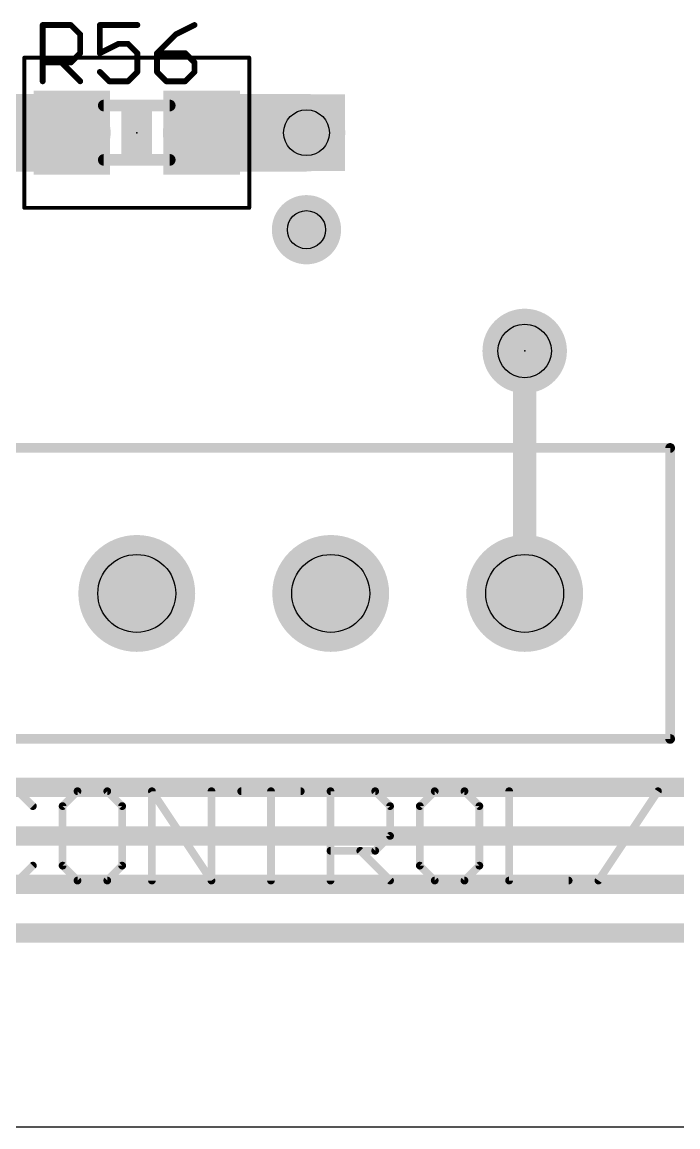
# Model space of a CAD drawing. Extents: x -1 to 68.6, y -1.7 to 63.5.
# Drawn here: x 39.14 to 47.73, y 0 to 14.47 of the extents above; entities that cross this region are included whole.
import ezdxf

# ---------------------------------------------------------------- set-up
doc = ezdxf.new("R2010")
doc.units = 0
for name, color, linetype in [('1', 22, 'CONTINUOUS'), ('17', 82, 'CONTINUOUS'), ('18', 82, 'CONTINUOUS'), ('20', 7, 'CONTINUOUS'), ('21', 253, 'CONTINUOUS'), ('23', 7, 'CONTINUOUS'), ('25', 253, 'CONTINUOUS'), ('31', 253, 'CONTINUOUS'), ('35', 253, 'CONTINUOUS'), ('39', 22, 'CONTINUOUS'), ('44', 253, 'CONTINUOUS'), ('48', 253, 'CONTINUOUS'), ('51', 253, 'CONTINUOUS')]:
    doc.layers.add(name, color=color, linetype=linetype)

# ---------------------------------------------------------------- blocks, each defined once
blk = doc.blocks.new('ROUNDP')
at = {"const_width": 0.5}
blk.add_lwpolyline([(0, -0.25, 1), (0, 0.25, 1), (0, -0.25)], format="xyb", dxfattribs=at)
blk = doc.blocks.new('RECT')
blk.add_solid([(-0.5, -0.5), (0.5, -0.5), (-0.5, 0.5), (0.5, 0.5)])
blk = doc.blocks.new('ROUNDV')
at = {"const_width": 0.5}
blk.add_lwpolyline([(0, -0.25, 1), (0, 0.25, 1), (0, -0.25)], format="xyb", dxfattribs=at)
blk = doc.blocks.new('SQUAREV')
blk.add_solid([(-0.5, -0.5), (0.5, -0.5), (-0.5, 0.5), (0.5, 0.5)])

msp = doc.modelspace()

# ---------------------------------------------------------------- linework, layer by layer
at = {"layer": '1'}
for points, const_width in [([(39.79, 13.0175), (38.1, 13.0175)], 1.016), ([(42.8625, 13.0175), (41.49, 13.0175)], 1.016), ([(45.72, 6.985), (45.72, 10.16)], 0.3048), ([(23.1775, 4.445), (48.895, 4.445)], 0.254), ([(22.86, 3.81), (51.7525, 3.81)], 0.254), ([(53.975, 3.175), (22.5425, 3.175)], 0.254), ([(55.5625, 2.54), (22.225, 2.54)], 0.254)]:
    msp.add_lwpolyline(points, dxfattribs=dict(at, const_width=const_width))
for points, const_width in [([(39.79, 12.7635, 1), (39.79, 13.2715)], 0.508), ([(41.49, 13.2715, 1), (41.49, 12.7635)], 0.508), ([(42.8625, 12.7635, 1), (42.8625, 13.2715)], 0.508), ([(45.7962, 10.16, 1), (45.6438, 10.16)], 0.1524), ([(45.6438, 6.985, 1), (45.7962, 6.985)], 0.1524)]:
    msp.add_lwpolyline(points, format="xyb", dxfattribs=dict(at, const_width=const_width))
at = {"layer": '20'}
msp.add_line((0, 0), (68.58, 0), dxfattribs=at)
at = {"layer": '21', "const_width": 0.127}
for points in [[(26.035, 8.89), (47.625, 8.89)], [(47.625, 8.89), (47.625, 5.08)], [(47.625, 5.08), (26.035, 5.08)]]:
    msp.add_lwpolyline(points, dxfattribs=at)
at = {"layer": '21', "const_width": 0.0635}
for points in [[(47.6568, 8.89, 1), (47.5932, 8.89)], [(47.625, 8.8582, 1), (47.625, 8.9218)], [(47.5932, 5.08, 1), (47.6568, 5.08)], [(47.625, 5.0483, 1), (47.625, 5.1117)]]:
    msp.add_lwpolyline(points, format="xyb", dxfattribs=at)
at = {"layer": '23'}
for p in [(40.64, 13.0175), (45.72, 10.16)]:
    msp.add_point(p, dxfattribs=at)
at = {"layer": '25', "const_width": 0.0381}
for points in [[(39.7902, 14.4413, 1), (39.7632, 14.4144)], [(39.4272, 14.4278, 1), (39.3891, 14.4278)], [(39.4081, 14.4469, 1), (39.4081, 14.4088)], [(39.7767, 14.4088, 1), (39.7767, 14.4469)], [(39.9186, 14.305, 1), (39.8805, 14.305)], [(39.8861, 14.2915, 1), (39.9131, 14.3184)], [(40.1565, 14.4469, 1), (40.1565, 14.4088)], [(40.1756, 14.4278, 1), (40.1375, 14.4278)], [(40.648, 14.4088, 1), (40.648, 14.4469)], [(41.1422, 14.322, 1), (41.1592, 14.2879)], [(41.1641, 14.2915, 1), (41.1372, 14.3184)], [(41.4049, 14.4108, 1), (41.3879, 14.4449)], [(40.4023, 14.2011, 1), (40.4023, 14.163)], [(40.4108, 14.165, 1), (40.3937, 14.1991)], [(40.5386, 14.1956, 1), (40.5117, 14.1686)], [(40.5251, 14.163, 1), (40.5251, 14.2011)], [(39.8805, 14.0592, 1), (39.9186, 14.0592)], [(39.9131, 14.0457, 1), (39.8861, 14.0727)], [(40.148, 14.0763, 1), (40.165, 14.0422)], [(40.1375, 14.0592, 1), (40.1756, 14.0592)], [(40.6671, 14.0592, 1), (40.629, 14.0592)], [(40.6345, 14.0457, 1), (40.6615, 14.0727)], [(40.9049, 14.0783, 1), (40.9049, 14.0402)], [(40.924, 14.0592, 1), (40.8859, 14.0592)], [(40.8915, 14.0727, 1), (40.9184, 14.0457)], [(41.287, 14.0727, 1), (41.2601, 14.0457)], [(41.2735, 14.0402, 1), (41.2735, 14.0783)], [(39.4081, 13.9554, 1), (39.4081, 13.9173)], [(39.6673, 13.9498, 1), (39.6404, 13.9229)], [(39.7632, 13.9498, 1), (39.7902, 13.9229)], [(39.7767, 13.9173, 1), (39.7767, 13.9554)], [(41.4155, 13.9363, 1), (41.3774, 13.9363)], [(41.3829, 13.9229, 1), (41.4099, 13.9498)], [(40.17, 13.8269, 1), (40.143, 13.8)], [(40.629, 13.8135, 1), (40.6671, 13.8135)], [(40.6615, 13.8, 1), (40.6345, 13.8269)], [(40.8859, 13.8135, 1), (40.924, 13.8135)], [(40.9184, 13.8269, 1), (40.8915, 13.8)], [(41.3774, 13.8135, 1), (41.4155, 13.8135)], [(41.4099, 13.8, 1), (41.3829, 13.8269)], [(39.3891, 13.6906, 1), (39.4272, 13.6906)], [(39.8861, 13.6771, 1), (39.9131, 13.7041)], [(40.2794, 13.7096, 1), (40.2794, 13.6715)], [(40.2659, 13.6771, 1), (40.2929, 13.7041)], [(40.5117, 13.7041, 1), (40.5386, 13.6771)], [(40.5251, 13.6715, 1), (40.5251, 13.7096)], [(41.0278, 13.7096, 1), (41.0278, 13.6715)], [(41.0143, 13.6771, 1), (41.0413, 13.7041)], [(41.2601, 13.7041, 1), (41.287, 13.6771)], [(41.2735, 13.6715, 1), (41.2735, 13.7096)]]:
    msp.add_lwpolyline(points, format="xyb", dxfattribs=at)
at = {"layer": '25', "const_width": 0.0762}
for points in [[(39.4081, 13.6906), (39.4081, 14.4278)], [(39.4081, 14.4278), (39.7767, 14.4278)], [(39.7767, 14.4278), (39.8996, 14.305)], [(39.8996, 14.305), (39.8996, 14.0592)], [(40.648, 14.4278), (40.1565, 14.4278)], [(40.1565, 14.4278), (40.1565, 14.0592)], [(41.1507, 14.305), (40.9049, 14.0592)], [(41.3964, 14.4278), (41.1507, 14.305)], [(40.1565, 14.0592), (40.4023, 14.1821)], [(40.4023, 14.1821), (40.5251, 14.1821)], [(40.5251, 14.1821), (40.648, 14.0592)], [(39.8996, 14.0592), (39.7767, 13.9363)], [(40.648, 14.0592), (40.648, 13.8135)], [(40.9049, 14.0592), (40.9049, 13.8135)], [(41.2735, 14.0592), (40.9049, 14.0592)], [(41.3964, 13.9363), (41.2735, 14.0592)], [(39.7767, 13.9363), (39.4081, 13.9363)], [(39.6538, 13.9363), (39.8996, 13.6906)], [(41.3964, 13.8135), (41.3964, 13.9363)], [(40.2794, 13.6906), (40.1565, 13.8135)], [(40.648, 13.8135), (40.5251, 13.6906)], [(40.9049, 13.8135), (41.0278, 13.6906)], [(41.2735, 13.6906), (41.3964, 13.8135)], [(40.5251, 13.6906), (40.2794, 13.6906)], [(41.0278, 13.6906), (41.2735, 13.6906)]]:
    msp.add_lwpolyline(points, dxfattribs=at)
at = {"layer": '39', "const_width": 0.0508}
for points in [[(39.167, 14.0005), (42.113, 14.0005)], [(39.167, 12.0345), (39.167, 14.0005)], [(42.113, 14.0005), (42.113, 12.0345)], [(42.113, 12.0345), (39.167, 12.0345)]]:
    msp.add_lwpolyline(points, dxfattribs=at)
at = {"layer": '39', "const_width": 0.0254}
for points in [[(39.167, 14.0132, 1), (39.167, 13.9878)], [(39.1797, 14.0005, 1), (39.1543, 14.0005)], [(42.1257, 14.0005, 1), (42.1003, 14.0005)], [(42.113, 13.9878, 1), (42.113, 14.0132)], [(39.167, 12.0472, 1), (39.167, 12.0218)], [(39.1543, 12.0345, 1), (39.1797, 12.0345)], [(42.1003, 12.0345, 1), (42.1257, 12.0345)], [(42.113, 12.0218, 1), (42.113, 12.0472)]]:
    msp.add_lwpolyline(points, format="xyb", dxfattribs=at)
at = {"layer": '44'}
for centre, radius in [((42.8625, 13.0175), 0.3), ((42.8625, 11.7475), 0.25), ((45.72, 10.16), 0.35), ((40.64, 6.985), 0.51), ((43.18, 6.985), 0.51), ((45.72, 6.985), 0.51)]:
    msp.add_circle(centre, radius, dxfattribs=at)
at = {"layer": '48', "const_width": 0.1016}
for points in [[(39.2793, 4.2003), (39.0844, 4.3952)], [(39.864, 4.3952), (39.6691, 4.2003)], [(40.2538, 4.3952), (39.864, 4.3952)], [(40.4487, 4.2003), (40.2538, 4.3952)], [(40.8385, 3.2258), (40.8385, 4.3952)], [(40.8385, 4.3952), (41.6181, 3.2258)], [(41.6181, 3.2258), (41.6181, 4.3952)], [(42.0079, 4.3952), (42.7875, 4.3952)], [(42.3977, 3.2258), (42.3977, 4.3952)], [(43.1773, 3.2258), (43.1773, 4.3952)], [(43.1773, 4.3952), (43.762, 4.3952)], [(43.762, 4.3952), (43.9569, 4.2003)], [(44.5416, 4.3952), (44.3467, 4.2003)], [(44.9314, 4.3952), (44.5416, 4.3952)], [(45.1263, 4.2003), (44.9314, 4.3952)], [(45.5161, 4.3952), (45.5161, 3.2258)], [(46.6855, 3.2258), (47.4651, 4.3952)], [(39.6691, 4.2003), (39.6691, 3.4207)], [(40.4487, 3.4207), (40.4487, 4.2003)], [(43.9569, 4.2003), (43.9569, 3.8105)], [(44.3467, 4.2003), (44.3467, 3.4207)], [(45.1263, 3.4207), (45.1263, 4.2003)], [(43.9569, 3.8105), (43.762, 3.6156)], [(43.762, 3.6156), (43.1773, 3.6156)], [(43.5671, 3.6156), (43.9569, 3.2258)], [(39.0844, 3.2258), (39.2793, 3.4207)], [(39.6691, 3.4207), (39.864, 3.2258)], [(40.2538, 3.2258), (40.4487, 3.4207)], [(44.3467, 3.4207), (44.5416, 3.2258)], [(44.9314, 3.2258), (45.1263, 3.4207)], [(39.864, 3.2258), (40.2538, 3.2258)], [(44.5416, 3.2258), (44.9314, 3.2258)], [(45.5161, 3.2258), (46.2957, 3.2258)]]:
    msp.add_lwpolyline(points, dxfattribs=at)
at = {"layer": '48', "const_width": 0.0508}
for points in [[(39.864, 4.4206, 1), (39.864, 4.3698)], [(39.8819, 4.3772, 1), (39.846, 4.4132)], [(40.2717, 4.4132, 1), (40.2358, 4.3772)], [(40.2538, 4.3698, 1), (40.2538, 4.4206)], [(40.8596, 4.4093, 1), (40.8173, 4.3811)], [(40.8639, 4.3952, 1), (40.8131, 4.3952)], [(41.6435, 4.3952, 1), (41.5927, 4.3952)], [(42.0079, 4.4206, 1), (42.0079, 4.3698)], [(42.4231, 4.3952, 1), (42.3723, 4.3952)], [(42.7875, 4.3698, 1), (42.7875, 4.4206)], [(43.2027, 4.3952, 1), (43.1519, 4.3952)], [(43.1773, 4.4206, 1), (43.1773, 4.3698)], [(43.7799, 4.4132, 1), (43.744, 4.3772)], [(43.762, 4.3698, 1), (43.762, 4.4206)], [(44.5416, 4.4206, 1), (44.5416, 4.3698)], [(44.5595, 4.3772, 1), (44.5236, 4.4132)], [(44.9493, 4.4132, 1), (44.9134, 4.3772)], [(44.9314, 4.3698, 1), (44.9314, 4.4206)], [(45.5415, 4.3952, 1), (45.4907, 4.3952)], [(47.4862, 4.3811, 1), (47.4439, 4.4093)], [(39.2613, 4.1823, 1), (39.2972, 4.2183)], [(39.6511, 4.2183, 1), (39.687, 4.1823)], [(39.6945, 4.2003, 1), (39.6437, 4.2003)], [(40.4741, 4.2003, 1), (40.4233, 4.2003)], [(40.4307, 4.1823, 1), (40.4666, 4.2183)], [(43.9823, 4.2003, 1), (43.9315, 4.2003)], [(43.9389, 4.1823, 1), (43.9748, 4.2183)], [(44.3287, 4.2183, 1), (44.3646, 4.1823)], [(44.3721, 4.2003, 1), (44.3213, 4.2003)], [(45.1517, 4.2003, 1), (45.1009, 4.2003)], [(45.1083, 4.1823, 1), (45.1442, 4.2183)], [(43.9315, 3.8105, 1), (43.9823, 3.8105)], [(43.9748, 3.7925, 1), (43.9389, 3.8285)], [(43.1773, 3.641, 1), (43.1773, 3.5902)], [(43.585, 3.6336, 1), (43.5491, 3.5976)], [(43.744, 3.6336, 1), (43.7799, 3.5976)], [(43.762, 3.5902, 1), (43.762, 3.641)], [(39.2972, 3.4027, 1), (39.2613, 3.4387)], [(39.687, 3.4387, 1), (39.6511, 3.4027)], [(39.6437, 3.4207, 1), (39.6945, 3.4207)], [(40.4233, 3.4207, 1), (40.4741, 3.4207)], [(40.4666, 3.4027, 1), (40.4307, 3.4387)], [(44.3646, 3.4387, 1), (44.3287, 3.4027)], [(44.3213, 3.4207, 1), (44.3721, 3.4207)], [(45.1009, 3.4207, 1), (45.1517, 3.4207)], [(45.1442, 3.4027, 1), (45.1083, 3.4387)], [(39.864, 3.2512, 1), (39.864, 3.2004)], [(39.846, 3.2078, 1), (39.8819, 3.2438)], [(40.2358, 3.2438, 1), (40.2717, 3.2078)], [(40.2538, 3.2004, 1), (40.2538, 3.2512)], [(40.8131, 3.2258, 1), (40.8639, 3.2258)], [(41.5927, 3.2258, 1), (41.6435, 3.2258)], [(41.5969, 3.2117, 1), (41.6392, 3.2399)], [(42.3723, 3.2258, 1), (42.4231, 3.2258)], [(43.1519, 3.2258, 1), (43.2027, 3.2258)], [(43.9389, 3.2078, 1), (43.9748, 3.2438)], [(44.5416, 3.2512, 1), (44.5416, 3.2004)], [(44.5236, 3.2078, 1), (44.5595, 3.2438)], [(44.9134, 3.2438, 1), (44.9493, 3.2078)], [(44.9314, 3.2004, 1), (44.9314, 3.2512)], [(45.5161, 3.2512, 1), (45.5161, 3.2004)], [(45.4907, 3.2258, 1), (45.5415, 3.2258)], [(46.2957, 3.2004, 1), (46.2957, 3.2512)], [(46.6643, 3.2399, 1), (46.7066, 3.2117)]]:
    msp.add_lwpolyline(points, format="xyb", dxfattribs=at)
at = {"layer": '51', "const_width": 0.1524}
for points in [[(41.072, 13.3735), (40.208, 13.3735)], [(40.208, 12.6615), (41.072, 12.6615)]]:
    msp.add_lwpolyline(points, dxfattribs=at)
at = {"layer": '51', "const_width": 0.0762}
for points in [[(40.208, 13.4116, 1), (40.208, 13.3354)], [(41.072, 13.3354, 1), (41.072, 13.4116)], [(40.208, 12.6996, 1), (40.208, 12.6234)], [(41.072, 12.6234, 1), (41.072, 12.6996)]]:
    msp.add_lwpolyline(points, format="xyb", dxfattribs=at)

# ---------------------------------------------------------------- block references
at = {"layer": '1', "yscale": 1.1}
for p in [(39.79, 13.0175), (41.49, 13.0175)]:
    msp.add_blockref('RECT', p, dxfattribs=at)
at = {"layer": '17', "rotation": 90}
for p, xscale, yscale in [((45.72, 10.16), 1.1064, 1.1064), ((45.72, 10.16), 1.1064, 1.1064), ((40.64, 6.985), 1.53, 1.53), ((40.64, 6.985), 1.53, 1.53), ((43.18, 6.985), 1.53, 1.53), ((43.18, 6.985), 1.53, 1.53), ((45.72, 6.985), 1.53, 1.53), ((45.72, 6.985), 1.53, 1.53)]:
    msp.add_blockref('ROUNDP', p, dxfattribs=dict(at, xscale=xscale, yscale=yscale))
at = {"layer": '18'}
for name, p, xscale, yscale in [('SQUAREV', (42.8625, 13.0175), 1.0064, 1.0064), ('SQUAREV', (42.8625, 13.0175), 1.0064, 1.0064), ('ROUNDV', (42.8625, 11.7475), 0.9064, 0.9064), ('ROUNDV', (42.8625, 11.7475), 0.9064, 0.9064)]:
    msp.add_blockref(name, p, dxfattribs=dict(at, xscale=xscale, yscale=yscale))
at = {"layer": '31', "yscale": 1.1}
for p in [(39.79, 13.0175), (41.49, 13.0175)]:
    msp.add_blockref('RECT', p, dxfattribs=at)
at = {"layer": '35', "xscale": 0.3998, "yscale": 0.8002}
msp.add_blockref('RECT', (40.64, 13.0175), dxfattribs=at)
at = {"layer": '51', "xscale": 0.4064, "yscale": 0.8636}
for p in [(40.005, 13.0175), (41.275, 13.0175)]:
    msp.add_blockref('RECT', p, dxfattribs=at)

doc.saveas('drawing.dxf')
